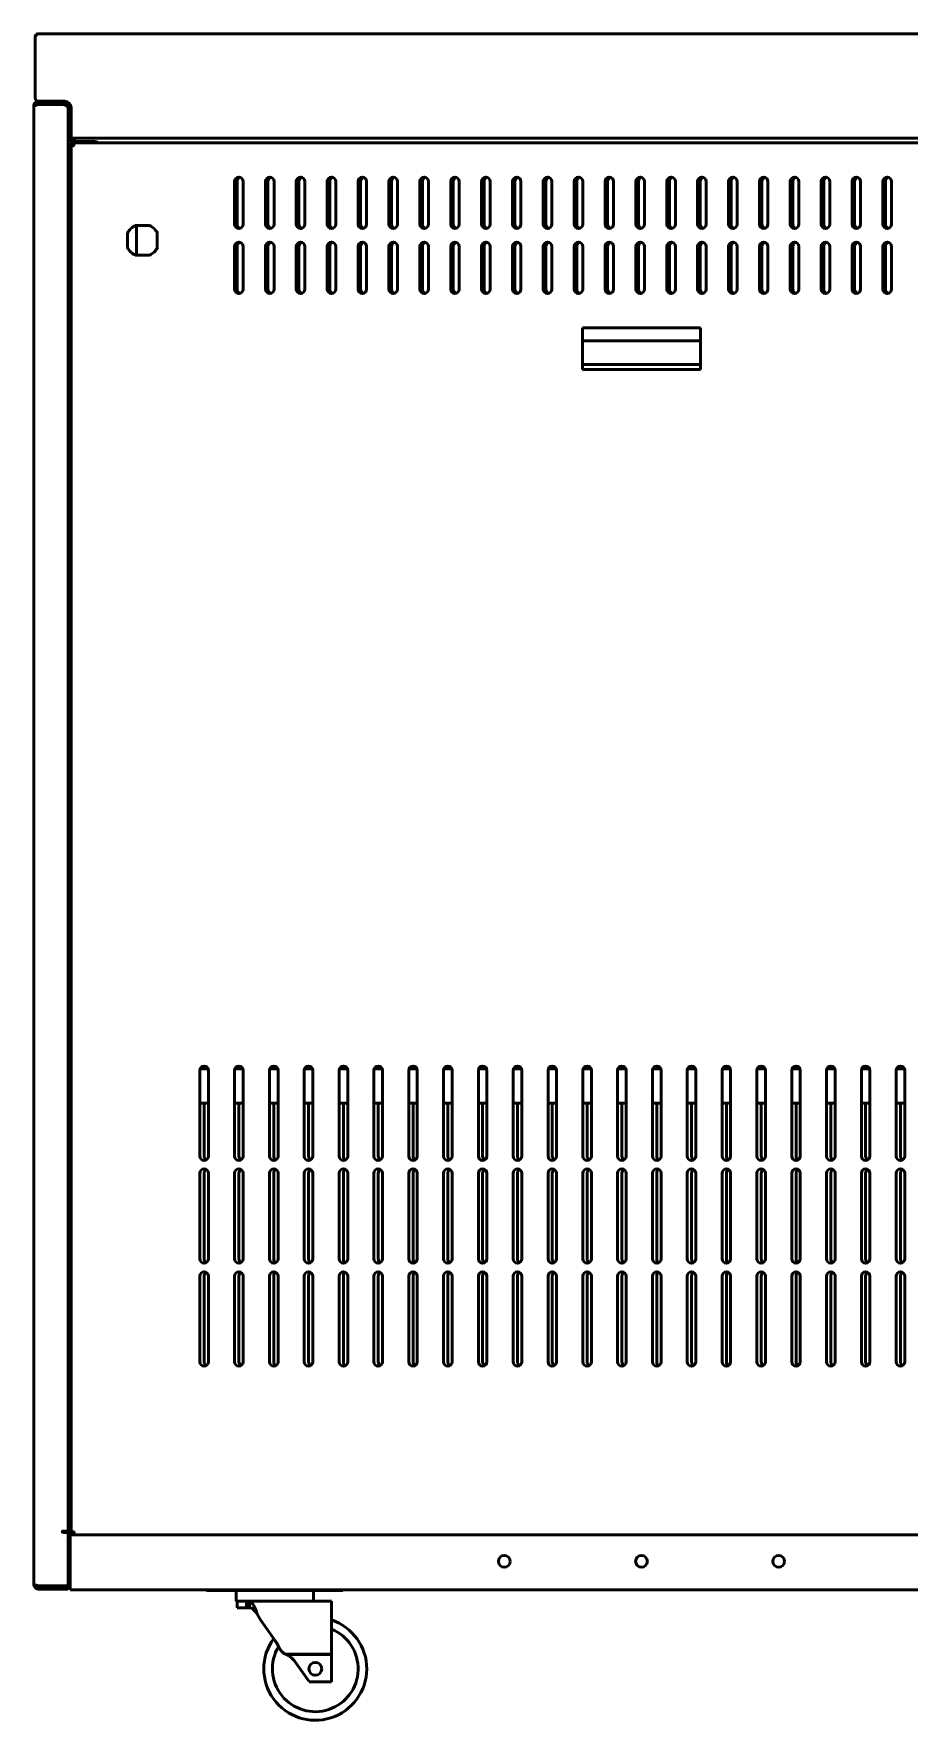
# Model space of a CAD drawing. Header units: millimetres. Extents: x 0 to 129, y 0 to 125.
# Drawn here: x 0 to 64.9, y 0 to 125 of the extents above; entities that cross this region are included whole.
import ezdxf

# ---------------------------------------------------------------- set-up
doc = ezdxf.new("R2010")
doc.units = ezdxf.units.MM
doc.layers.add('Visible (ANSI)', color=7, linetype='Continuous', lineweight=50)

msp = doc.modelspace()

# ---------------------------------------------------------------- linework, layer by layer
at = {"layer": 'Visible (ANSI)'}
for p, q in [((0.344, 125), (89.721, 125)), ((0.1, 120.241), (0.1, 124.756)), ((0, 10.098), (0, 119.616)), ((2.309, 119.997), (0.344, 119.997)), ((2.161, 119.997), (0.381, 119.997)), ((0.381, 119.806), (0.381, 119.997)), ((0.381, 119.806), (2.161, 119.806)), ((0.381, 119.755), (2.161, 119.755)), ((2.161, 119.806), (2.161, 119.997)), ((2.504, 119.616), (2.542, 119.616)), ((2.542, 119.56), (2.542, 119.616)), ((2.542, 119.56), (2.542, 14.024)), ((2.771, 117.508), (2.771, 119.534)), ((2.771, 117.264), (2.771, 117.508)), ((2.771, 117.264), (2.732, 117.264)), ((2.732, 117.074), (3.026, 117.074)), ((2.732, 117.018), (4.448, 117.018)), ((87.293, 117.264), (2.771, 117.264)), ((2.778, 116.794), (2.778, 116.916)), ((2.778, 116.916), (87.286, 116.916)), ((2.81, 116.791), (2.778, 116.791)), ((2.778, 13.865), (2.778, 116.791)), ((3.014, 116.678), (3.017, 116.675)), ((3.026, 117.142), (3.026, 117.264)), ((3.026, 117.018), (3.026, 117.142)), ((14.881, 110.879), (14.881, 114.056)), ((15.07, 110.879), (15.07, 114.056)), ((15.516, 114.056), (15.516, 110.879)), ((17.168, 110.879), (17.168, 114.056)), ((17.357, 110.879), (17.357, 114.056)), ((17.804, 114.056), (17.804, 110.879)), ((19.456, 110.879), (19.456, 114.056)), ((19.645, 110.879), (19.645, 114.056)), ((20.091, 114.056), (20.091, 110.879)), ((21.744, 110.879), (21.744, 114.056)), ((21.933, 110.879), (21.933, 114.056)), ((22.379, 114.056), (22.379, 110.879)), ((24.031, 110.879), (24.031, 114.056)), ((24.22, 110.879), (24.22, 114.056)), ((24.667, 114.056), (24.667, 110.879)), ((26.319, 110.879), (26.319, 114.056)), ((26.508, 110.879), (26.508, 114.056)), ((26.954, 114.056), (26.954, 110.879)), ((28.607, 110.879), (28.607, 114.056)), ((28.796, 110.879), (28.796, 114.056)), ((29.242, 114.056), (29.242, 110.879)), ((30.894, 110.879), (30.894, 114.056)), ((31.083, 110.879), (31.083, 114.056)), ((31.53, 114.056), (31.53, 110.879)), ((33.182, 110.879), (33.182, 114.056)), ((33.371, 110.879), (33.371, 114.056)), ((33.817, 114.056), (33.817, 110.879)), ((35.469, 110.879), (35.469, 114.056)), ((35.659, 110.879), (35.659, 114.056)), ((36.105, 114.056), (36.105, 110.879)), ((37.757, 110.879), (37.757, 114.056)), ((37.946, 110.879), (37.946, 114.056)), ((38.393, 114.056), (38.393, 110.879)), ((40.045, 110.879), (40.045, 114.056)), ((40.234, 110.879), (40.234, 114.056)), ((40.68, 114.056), (40.68, 110.879)), ((42.332, 110.879), (42.332, 114.056)), ((42.522, 110.879), (42.522, 114.056)), ((42.968, 114.056), (42.968, 110.879)), ((44.62, 110.879), (44.62, 114.056)), ((44.809, 110.879), (44.809, 114.056)), ((45.255, 114.056), (45.255, 110.879)), ((46.908, 110.879), (46.908, 114.056)), ((47.097, 110.879), (47.097, 114.056)), ((47.543, 114.056), (47.543, 110.879)), ((49.195, 110.879), (49.195, 114.056)), ((49.384, 110.879), (49.384, 114.056)), ((49.831, 114.056), (49.831, 110.879)), ((51.483, 110.879), (51.483, 114.056)), ((51.672, 110.879), (51.672, 114.056)), ((52.118, 114.056), (52.118, 110.879)), ((53.771, 110.879), (53.771, 114.056)), ((53.96, 110.879), (53.96, 114.056)), ((54.406, 114.056), (54.406, 110.879)), ((56.058, 110.879), (56.058, 114.056)), ((56.247, 110.879), (56.247, 114.056)), ((56.694, 114.056), (56.694, 110.879)), ((58.346, 110.879), (58.346, 114.056)), ((58.535, 110.879), (58.535, 114.056)), ((58.981, 114.056), (58.981, 110.879)), ((60.634, 110.879), (60.634, 114.056)), ((60.823, 110.879), (60.823, 114.056)), ((61.269, 114.056), (61.269, 110.879)), ((62.921, 110.879), (62.921, 114.056)), ((63.11, 110.879), (63.11, 114.056)), ((63.557, 114.056), (63.557, 110.879)), ((6.947, 109.158), (6.947, 110.216)), ((7.523, 110.793), (8.582, 110.793)), ((7.62, 110.793), (7.62, 108.581)), ((9.158, 110.216), (9.158, 109.158)), ((14.881, 106.061), (14.881, 109.238)), ((15.07, 106.061), (15.07, 109.238)), ((15.516, 109.238), (15.516, 106.061)), ((17.168, 106.061), (17.168, 109.238)), ((17.357, 106.061), (17.357, 109.238)), ((17.804, 109.238), (17.804, 106.061)), ((19.456, 106.061), (19.456, 109.238)), ((19.645, 106.061), (19.645, 109.238)), ((20.091, 109.238), (20.091, 106.061)), ((21.744, 106.061), (21.744, 109.238)), ((21.933, 106.061), (21.933, 109.238)), ((22.379, 109.238), (22.379, 106.061)), ((24.031, 106.061), (24.031, 109.238)), ((24.22, 106.061), (24.22, 109.238)), ((24.667, 109.238), (24.667, 106.061)), ((26.319, 106.061), (26.319, 109.238)), ((26.508, 106.061), (26.508, 109.238)), ((26.954, 109.238), (26.954, 106.061)), ((28.607, 106.061), (28.607, 109.238)), ((28.796, 106.061), (28.796, 109.238)), ((29.242, 109.238), (29.242, 106.061)), ((30.894, 106.061), (30.894, 109.238)), ((31.083, 106.061), (31.083, 109.238)), ((31.53, 109.238), (31.53, 106.061)), ((33.182, 106.061), (33.182, 109.238)), ((33.371, 106.061), (33.371, 109.238)), ((33.817, 109.238), (33.817, 106.061)), ((35.469, 106.061), (35.469, 109.238)), ((35.659, 106.061), (35.659, 109.238)), ((36.105, 109.238), (36.105, 106.061)), ((37.757, 106.061), (37.757, 109.238)), ((37.946, 106.061), (37.946, 109.238)), ((38.393, 109.238), (38.393, 106.061)), ((40.045, 106.061), (40.045, 109.238)), ((40.234, 106.061), (40.234, 109.238)), ((40.68, 109.238), (40.68, 106.061)), ((42.332, 106.061), (42.332, 109.238)), ((42.522, 106.061), (42.522, 109.238)), ((42.968, 109.238), (42.968, 106.061)), ((44.62, 106.061), (44.62, 109.238)), ((44.809, 106.061), (44.809, 109.238)), ((45.255, 109.238), (45.255, 106.061)), ((46.908, 106.061), (46.908, 109.238)), ((47.097, 106.061), (47.097, 109.238)), ((47.543, 109.238), (47.543, 106.061)), ((49.195, 106.061), (49.195, 109.238)), ((49.384, 106.061), (49.384, 109.238)), ((49.831, 109.238), (49.831, 106.061)), ((51.483, 106.061), (51.483, 109.238)), ((51.672, 106.061), (51.672, 109.238)), ((52.118, 109.238), (52.118, 106.061)), ((53.771, 106.061), (53.771, 109.238)), ((53.96, 106.061), (53.96, 109.238)), ((54.406, 109.238), (54.406, 106.061)), ((56.058, 106.061), (56.058, 109.238)), ((56.247, 106.061), (56.247, 109.238)), ((56.694, 109.238), (56.694, 106.061)), ((58.346, 106.061), (58.346, 109.238)), ((58.535, 106.061), (58.535, 109.238)), ((58.981, 109.238), (58.981, 106.061)), ((60.634, 106.061), (60.634, 109.238)), ((60.823, 106.061), (60.823, 109.238)), ((61.269, 109.238), (61.269, 106.061)), ((62.921, 106.061), (62.921, 109.238)), ((63.11, 106.061), (63.11, 109.238)), ((63.557, 109.238), (63.557, 106.061)), ((8.582, 108.581), (7.523, 108.581)), ((40.663, 100.116), (40.663, 103.214)), ((40.663, 103.214), (49.402, 103.214)), ((49.402, 103.214), (49.402, 100.116)), ((40.663, 102.236), (49.402, 102.236)), ((49.402, 100.487), (40.663, 100.487)), ((49.402, 100.116), (40.663, 100.116)), ((12.306, 41.816), (12.306, 48.171)), ((12.329, 48.289), (12.919, 48.289)), ((12.942, 48.171), (12.942, 41.816)), ((14.886, 41.816), (14.886, 48.171)), ((14.909, 48.289), (15.499, 48.289)), ((15.522, 48.171), (15.522, 41.816)), ((17.466, 41.816), (17.466, 48.171)), ((17.489, 48.289), (18.079, 48.289)), ((18.102, 48.171), (18.102, 41.816)), ((20.046, 41.816), (20.046, 48.171)), ((20.069, 48.289), (20.659, 48.289)), ((20.682, 48.171), (20.682, 41.816)), ((22.626, 41.816), (22.626, 48.171)), ((22.649, 48.289), (23.239, 48.289)), ((23.262, 48.171), (23.262, 41.816)), ((25.206, 41.816), (25.206, 48.171)), ((25.229, 48.289), (25.819, 48.289)), ((25.842, 48.171), (25.842, 41.816)), ((27.786, 41.816), (27.786, 48.171)), ((27.809, 48.289), (28.399, 48.289)), ((28.421, 48.171), (28.421, 41.816)), ((30.366, 41.816), (30.366, 48.171)), ((30.389, 48.289), (30.979, 48.289)), ((31.001, 48.171), (31.001, 41.816)), ((32.946, 41.816), (32.946, 48.171)), ((32.969, 48.289), (33.559, 48.289)), ((33.581, 48.171), (33.581, 41.816)), ((35.526, 41.816), (35.526, 48.171)), ((35.549, 48.289), (36.139, 48.289)), ((36.161, 48.171), (36.161, 41.816)), ((38.106, 41.816), (38.106, 48.171)), ((38.129, 48.289), (38.719, 48.289)), ((38.741, 48.171), (38.741, 41.816)), ((40.686, 41.816), (40.686, 48.171)), ((40.709, 48.289), (41.298, 48.289)), ((41.321, 48.171), (41.321, 41.816)), ((43.266, 41.816), (43.266, 48.171)), ((43.289, 48.289), (43.878, 48.289)), ((43.901, 48.171), (43.901, 41.816)), ((45.846, 41.816), (45.846, 48.171)), ((45.869, 48.289), (46.458, 48.289)), ((46.481, 48.171), (46.481, 41.816)), ((48.426, 41.816), (48.426, 48.171)), ((48.448, 48.289), (49.038, 48.289)), ((49.061, 48.171), (49.061, 41.816)), ((51.006, 41.816), (51.006, 48.171)), ((51.028, 48.289), (51.618, 48.289)), ((51.641, 48.171), (51.641, 41.816)), ((53.586, 41.816), (53.586, 48.171)), ((53.608, 48.289), (54.198, 48.289)), ((54.221, 48.171), (54.221, 41.816)), ((56.166, 41.816), (56.166, 48.171)), ((56.188, 48.289), (56.778, 48.289)), ((56.801, 48.171), (56.801, 41.816)), ((58.746, 41.816), (58.746, 48.171)), ((58.768, 48.289), (59.358, 48.289)), ((59.381, 48.171), (59.381, 41.816)), ((61.325, 41.816), (61.325, 48.171)), ((61.348, 48.289), (61.938, 48.289)), ((61.961, 48.171), (61.961, 41.816)), ((63.905, 41.816), (63.905, 48.171)), ((63.928, 48.289), (64.518, 48.289)), ((64.541, 48.171), (64.541, 41.816)), ((12.942, 45.747), (12.306, 45.747)), ((12.624, 41.816), (12.624, 45.747)), ((15.522, 45.747), (14.886, 45.747)), ((15.204, 41.816), (15.204, 45.747)), ((18.102, 45.747), (17.466, 45.747)), ((17.784, 41.816), (17.784, 45.747)), ((20.682, 45.747), (20.046, 45.747)), ((20.364, 41.816), (20.364, 45.747)), ((23.262, 45.747), (22.626, 45.747)), ((22.944, 41.816), (22.944, 45.747)), ((25.842, 45.747), (25.206, 45.747)), ((25.524, 41.816), (25.524, 45.747)), ((28.421, 45.747), (27.786, 45.747)), ((28.104, 41.816), (28.104, 45.747)), ((31.001, 45.747), (30.366, 45.747)), ((30.684, 41.816), (30.684, 45.747)), ((33.581, 45.747), (32.946, 45.747)), ((33.264, 41.816), (33.264, 45.747)), ((36.161, 45.747), (35.526, 45.747)), ((35.844, 41.816), (35.844, 45.747)), ((38.741, 45.747), (38.106, 45.747)), ((38.424, 41.816), (38.424, 45.747)), ((41.321, 45.747), (40.686, 45.747)), ((41.004, 41.816), (41.004, 45.747)), ((43.901, 45.747), (43.266, 45.747)), ((43.583, 41.816), (43.583, 45.747)), ((46.481, 45.747), (45.846, 45.747)), ((46.163, 41.816), (46.163, 45.747)), ((49.061, 45.747), (48.426, 45.747)), ((48.743, 41.816), (48.743, 45.747)), ((51.641, 45.747), (51.006, 45.747)), ((51.323, 41.816), (51.323, 45.747)), ((54.221, 45.747), (53.586, 45.747)), ((53.903, 41.816), (53.903, 45.747)), ((56.801, 45.747), (56.166, 45.747)), ((56.483, 41.816), (56.483, 45.747)), ((59.381, 45.747), (58.746, 45.747)), ((59.063, 41.816), (59.063, 45.747)), ((61.961, 45.747), (61.325, 45.747)), ((61.643, 41.816), (61.643, 45.747)), ((64.541, 45.747), (63.905, 45.747)), ((64.223, 41.816), (64.223, 45.747)), ((12.306, 34.191), (12.306, 40.545)), ((12.624, 34.191), (12.624, 40.545)), ((12.942, 40.545), (12.942, 34.191)), ((14.886, 34.191), (14.886, 40.545)), ((15.204, 34.191), (15.204, 40.545)), ((15.522, 40.545), (15.522, 34.191)), ((17.466, 34.191), (17.466, 40.545)), ((17.784, 34.191), (17.784, 40.545)), ((18.102, 40.545), (18.102, 34.191)), ((20.046, 34.191), (20.046, 40.545)), ((20.364, 34.191), (20.364, 40.545)), ((20.682, 40.545), (20.682, 34.191)), ((22.626, 34.191), (22.626, 40.545)), ((22.944, 34.191), (22.944, 40.545)), ((23.262, 40.545), (23.262, 34.191)), ((25.206, 34.191), (25.206, 40.545)), ((25.524, 34.191), (25.524, 40.545)), ((25.842, 40.545), (25.842, 34.191)), ((27.786, 34.191), (27.786, 40.545)), ((28.104, 34.191), (28.104, 40.545)), ((28.421, 40.545), (28.421, 34.191)), ((30.366, 34.191), (30.366, 40.545)), ((30.684, 34.191), (30.684, 40.545)), ((31.001, 40.545), (31.001, 34.191)), ((32.946, 34.191), (32.946, 40.545)), ((33.264, 34.191), (33.264, 40.545)), ((33.581, 40.545), (33.581, 34.191)), ((35.526, 34.191), (35.526, 40.545)), ((35.844, 34.191), (35.844, 40.545)), ((36.161, 40.545), (36.161, 34.191)), ((38.106, 34.191), (38.106, 40.545)), ((38.424, 34.191), (38.424, 40.545)), ((38.741, 40.545), (38.741, 34.191)), ((40.686, 34.191), (40.686, 40.545)), ((41.004, 34.191), (41.004, 40.545)), ((41.321, 40.545), (41.321, 34.191)), ((43.266, 34.191), (43.266, 40.545)), ((43.583, 34.191), (43.583, 40.545)), ((43.901, 40.545), (43.901, 34.191)), ((45.846, 34.191), (45.846, 40.545)), ((46.163, 34.191), (46.163, 40.545)), ((46.481, 40.545), (46.481, 34.191)), ((48.426, 34.191), (48.426, 40.545)), ((48.743, 34.191), (48.743, 40.545)), ((49.061, 40.545), (49.061, 34.191)), ((51.006, 34.191), (51.006, 40.545)), ((51.323, 34.191), (51.323, 40.545)), ((51.641, 40.545), (51.641, 34.191)), ((53.586, 34.191), (53.586, 40.545)), ((53.903, 34.191), (53.903, 40.545)), ((54.221, 40.545), (54.221, 34.191)), ((56.166, 34.191), (56.166, 40.545)), ((56.483, 34.191), (56.483, 40.545)), ((56.801, 40.545), (56.801, 34.191)), ((58.746, 34.191), (58.746, 40.545)), ((59.063, 34.191), (59.063, 40.545)), ((59.381, 40.545), (59.381, 34.191)), ((61.325, 34.191), (61.325, 40.545)), ((61.643, 34.191), (61.643, 40.545)), ((61.961, 40.545), (61.961, 34.191)), ((63.905, 34.191), (63.905, 40.545)), ((64.223, 34.191), (64.223, 40.545)), ((64.541, 40.545), (64.541, 34.191)), ((12.306, 26.565), (12.306, 32.92)), ((12.624, 26.565), (12.624, 32.92)), ((12.942, 32.92), (12.942, 26.565)), ((14.886, 26.565), (14.886, 32.92)), ((15.204, 26.565), (15.204, 32.92)), ((15.522, 32.92), (15.522, 26.565)), ((17.466, 26.565), (17.466, 32.92)), ((17.784, 26.565), (17.784, 32.92)), ((18.102, 32.92), (18.102, 26.565)), ((20.046, 26.565), (20.046, 32.92)), ((20.364, 26.565), (20.364, 32.92)), ((20.682, 32.92), (20.682, 26.565)), ((22.626, 26.565), (22.626, 32.92)), ((22.944, 26.565), (22.944, 32.92)), ((23.262, 32.92), (23.262, 26.565)), ((25.206, 26.565), (25.206, 32.92)), ((25.524, 26.565), (25.524, 32.92)), ((25.842, 32.92), (25.842, 26.565)), ((27.786, 26.565), (27.786, 32.92)), ((28.104, 26.565), (28.104, 32.92)), ((28.421, 32.92), (28.421, 26.565)), ((30.366, 26.565), (30.366, 32.92)), ((30.684, 26.565), (30.684, 32.92)), ((31.001, 32.92), (31.001, 26.565)), ((32.946, 26.565), (32.946, 32.92)), ((33.264, 26.565), (33.264, 32.92)), ((33.581, 32.92), (33.581, 26.565)), ((35.526, 26.565), (35.526, 32.92)), ((35.844, 26.565), (35.844, 32.92)), ((36.161, 32.92), (36.161, 26.565)), ((38.106, 26.565), (38.106, 32.92)), ((38.424, 26.565), (38.424, 32.92)), ((38.741, 32.92), (38.741, 26.565)), ((40.686, 26.565), (40.686, 32.92)), ((41.004, 26.565), (41.004, 32.92)), ((41.321, 32.92), (41.321, 26.565)), ((43.266, 26.565), (43.266, 32.92)), ((43.583, 26.565), (43.583, 32.92)), ((43.901, 32.92), (43.901, 26.565)), ((45.846, 26.565), (45.846, 32.92)), ((46.163, 26.565), (46.163, 32.92)), ((46.481, 32.92), (46.481, 26.565)), ((48.426, 26.565), (48.426, 32.92)), ((48.743, 26.565), (48.743, 32.92)), ((49.061, 32.92), (49.061, 26.565)), ((51.006, 26.565), (51.006, 32.92)), ((51.323, 26.565), (51.323, 32.92)), ((51.641, 32.92), (51.641, 26.565)), ((53.586, 26.565), (53.586, 32.92)), ((53.903, 26.565), (53.903, 32.92)), ((54.221, 32.92), (54.221, 26.565)), ((56.166, 26.565), (56.166, 32.92)), ((56.483, 26.565), (56.483, 32.92)), ((56.801, 32.92), (56.801, 26.565)), ((58.746, 26.565), (58.746, 32.92)), ((59.063, 26.565), (59.063, 32.92)), ((59.381, 32.92), (59.381, 26.565)), ((61.325, 26.565), (61.325, 32.92)), ((61.643, 26.565), (61.643, 32.92)), ((61.961, 32.92), (61.961, 26.565)), ((63.905, 26.565), (63.905, 32.92)), ((64.223, 26.565), (64.223, 32.92)), ((64.541, 32.92), (64.541, 26.565)), ((2.161, 14.024), (2.542, 14.024)), ((2.542, 13.928), (2.161, 13.928)), ((2.542, 14.024), (2.732, 14.024)), ((2.542, 13.928), (2.542, 9.958)), ((2.732, 14.024), (2.778, 14.024)), ((2.81, 13.865), (2.778, 13.865)), ((2.778, 13.863), (2.778, 13.74)), ((2.542, 13.74), (2.702, 13.74)), ((2.702, 13.55), (2.542, 13.55)), ((2.702, 13.74), (2.778, 13.74)), ((2.702, 13.74), (2.702, 13.359)), ((2.702, 10.042), (2.702, 13.359)), ((87.286, 13.74), (2.778, 13.74)), ((2.702, 10.009), (2.542, 10.009)), ((2.702, 10.042), (2.702, 9.661)), ((2.542, 9.958), (0.381, 9.958)), ((0.381, 9.907), (2.542, 9.907)), ((0.381, 9.907), (0.381, 9.717)), ((0.381, 9.717), (2.542, 9.717)), ((2.542, 9.907), (2.542, 9.717)), ((87.363, 9.661), (2.702, 9.661)), ((12.807, 9.661), (12.807, 9.612)), ((13.124, 9.612), (12.807, 9.612)), ((13.124, 9.612), (22.596, 9.612)), ((15.001, 9.612), (15.001, 8.818)), ((15.91, 8.818), (15.001, 8.818)), ((15.08, 8.818), (15.08, 8.341)), ((15.775, 8.818), (15.775, 8.341)), ((15.99, 8.818), (15.91, 8.818)), ((15.99, 8.551), (15.99, 8.818)), ((15.99, 8.818), (16.084, 8.818)), ((19.636, 8.818), (16.084, 8.818)), ((19.636, 8.818), (22.063, 8.818)), ((20.72, 9.612), (20.72, 8.818)), ((22.063, 8.818), (22.063, 7.864)), ((22.914, 9.612), (22.596, 9.612)), ((22.914, 9.661), (22.914, 9.612)), ((15.775, 8.341), (15.08, 8.341)), ((15.775, 8.341), (15.99, 8.341)), ((15.99, 8.341), (15.99, 8.551)), ((16.794, 7.438), (16.567, 7.864)), ((22.063, 7.864), (22.063, 5.862)), ((16.794, 7.45), (17.924, 5.862)), ((16.794, 7.438), (16.794, 7.45)), ((22.063, 5.862), (22.063, 4.91)), ((18.69, 4.884), (18.69, 4.91)), ((18.69, 4.91), (22.063, 4.91)), ((22.063, 4.884), (18.69, 4.884)), ((19.299, 4.432), (20.409, 2.872)), ((22.063, 4.884), (22.063, 4.91)), ((22.063, 4.432), (22.063, 4.884)), ((22.063, 4.432), (22.063, 2.86)), ((20.409, 2.872), (20.409, 2.86)), ((22.063, 2.86), (20.409, 2.86))]:
    msp.add_line(p, q, dxfattribs=at)
for centre, radius in [((34.865, 11.779), 0.437), ((45.032, 11.779), 0.437), ((55.2, 11.779), 0.437), ((20.862, 3.813), 0.477)]:
    msp.add_circle(centre, radius, dxfattribs=at)
for centre, radius, start, end in [((0.344, 120.241), 0.244, 180, 270), ((2.309, 119.534), 0.463, 0, 90), ((2.732, 117.455), 0.191, 180, 270), ((2.732, 117.455), 0.381, 263.15313, 270), ((4.448, 116.383), 0.635, 57.06662, 90), ((15.198, 114.056), 0.318, 0, 180), ((15.387, 114.056), 0.318, 107.31664, 180), ((17.486, 114.056), 0.318, 0, 180), ((17.675, 114.056), 0.318, 107.31664, 180), ((19.774, 114.056), 0.318, 0, 180), ((19.963, 114.056), 0.318, 107.31664, 180), ((22.061, 114.056), 0.318, 0, 180), ((22.25, 114.056), 0.318, 107.31664, 180), ((24.349, 114.056), 0.318, 0, 180), ((24.538, 114.056), 0.318, 107.31664, 180), ((26.637, 114.056), 0.318, 0, 180), ((26.826, 114.056), 0.318, 107.31664, 180), ((28.924, 114.056), 0.318, 0, 180), ((29.113, 114.056), 0.318, 107.31664, 180), ((31.212, 114.056), 0.318, 0, 180), ((31.401, 114.056), 0.318, 107.31664, 180), ((33.5, 114.056), 0.318, 0, 180), ((33.689, 114.056), 0.318, 107.31664, 180), ((35.787, 114.056), 0.318, 0, 180), ((35.976, 114.056), 0.318, 107.31664, 180), ((38.075, 114.056), 0.318, 0, 180), ((38.264, 114.056), 0.318, 107.31664, 180), ((40.362, 114.056), 0.318, 0, 180), ((40.552, 114.056), 0.318, 107.31664, 180), ((42.65, 114.056), 0.318, 0, 180), ((42.839, 114.056), 0.318, 107.31664, 180), ((44.938, 114.056), 0.318, 0, 180), ((45.127, 114.056), 0.318, 107.31664, 180), ((47.225, 114.056), 0.318, 0, 180), ((47.415, 114.056), 0.318, 107.31664, 180), ((49.513, 114.056), 0.318, 0, 180), ((49.702, 114.056), 0.318, 107.31664, 180), ((51.801, 114.056), 0.318, 0, 180), ((51.99, 114.056), 0.318, 107.31664, 180), ((54.088, 114.056), 0.318, 0, 180), ((54.277, 114.056), 0.318, 107.31664, 180), ((56.376, 114.056), 0.318, 0, 180), ((56.565, 114.056), 0.318, 107.31664, 180), ((58.664, 114.056), 0.318, 0, 180), ((58.853, 114.056), 0.318, 107.31664, 180), ((60.951, 114.056), 0.318, 0, 180), ((61.14, 114.056), 0.318, 107.31664, 180), ((63.239, 114.056), 0.318, 0, 180), ((63.428, 114.056), 0.318, 107.31664, 180), ((8.053, 109.687), 1.226, 115.57351, 154.42876), ((8.053, 109.687), 1.226, 25.57124, 64.42649), ((15.198, 110.879), 0.318, 180, 0), ((15.387, 110.879), 0.318, 180, 252.68336), ((17.486, 110.879), 0.318, 180, 0), ((17.675, 110.879), 0.318, 180, 252.68336), ((19.774, 110.879), 0.318, 180, 0), ((19.963, 110.879), 0.318, 180, 252.68336), ((22.061, 110.879), 0.318, 180, 0), ((22.25, 110.879), 0.318, 180, 252.68336), ((24.349, 110.879), 0.318, 180, 0), ((24.538, 110.879), 0.318, 180, 252.68336), ((26.637, 110.879), 0.318, 180, 0), ((26.826, 110.879), 0.318, 180, 252.68336), ((28.924, 110.879), 0.318, 180, 0), ((29.113, 110.879), 0.318, 180, 252.68336), ((31.212, 110.879), 0.318, 180, 0), ((31.401, 110.879), 0.318, 180, 252.68336), ((33.5, 110.879), 0.318, 180, 0), ((33.689, 110.879), 0.318, 180, 252.68336), ((35.787, 110.879), 0.318, 180, 0), ((35.976, 110.879), 0.318, 180, 252.68336), ((38.075, 110.879), 0.318, 180, 0), ((38.264, 110.879), 0.318, 180, 252.68336), ((40.362, 110.879), 0.318, 180, 0), ((40.552, 110.879), 0.318, 180, 252.68336), ((42.65, 110.879), 0.318, 180, 0), ((42.839, 110.879), 0.318, 180, 252.68336), ((44.938, 110.879), 0.318, 180, 0), ((45.127, 110.879), 0.318, 180, 252.68336), ((47.225, 110.879), 0.318, 180, 0), ((47.415, 110.879), 0.318, 180, 252.68336), ((49.513, 110.879), 0.318, 180, 0), ((49.702, 110.879), 0.318, 180, 252.68336), ((51.801, 110.879), 0.318, 180, 0), ((51.99, 110.879), 0.318, 180, 252.68336), ((54.088, 110.879), 0.318, 180, 0), ((54.277, 110.879), 0.318, 180, 252.68336), ((56.376, 110.879), 0.318, 180, 0), ((56.565, 110.879), 0.318, 180, 252.68336), ((58.664, 110.879), 0.318, 180, 0), ((58.853, 110.879), 0.318, 180, 252.68336), ((60.951, 110.879), 0.318, 180, 0), ((61.14, 110.879), 0.318, 180, 252.68336), ((63.239, 110.879), 0.318, 180, 0), ((63.428, 110.879), 0.318, 180, 252.68336), ((8.053, 109.687), 1.226, 205.57121, 244.42877), ((8.053, 109.687), 1.226, 295.57123, 334.42879), ((15.198, 109.238), 0.318, 0, 180), ((15.387, 109.238), 0.318, 107.31664, 180), ((17.486, 109.238), 0.318, 0, 180), ((17.675, 109.238), 0.318, 107.31664, 180), ((19.774, 109.238), 0.318, 0, 180), ((19.963, 109.238), 0.318, 107.31664, 180), ((22.061, 109.238), 0.318, 0, 180), ((22.25, 109.238), 0.318, 107.31664, 180), ((24.349, 109.238), 0.318, 0, 180), ((24.538, 109.238), 0.318, 107.31664, 180), ((26.637, 109.238), 0.318, 0, 180), ((26.826, 109.238), 0.318, 107.31664, 180), ((28.924, 109.238), 0.318, 0, 180), ((29.113, 109.238), 0.318, 107.31664, 180), ((31.212, 109.238), 0.318, 0, 180), ((31.401, 109.238), 0.318, 107.31664, 180), ((33.5, 109.238), 0.318, 0, 180), ((33.689, 109.238), 0.318, 107.31664, 180), ((35.787, 109.238), 0.318, 0, 180), ((35.976, 109.238), 0.318, 107.31664, 180), ((38.075, 109.238), 0.318, 0, 180), ((38.264, 109.238), 0.318, 107.31664, 180), ((40.362, 109.238), 0.318, 0, 180), ((40.552, 109.238), 0.318, 107.31664, 180), ((42.65, 109.238), 0.318, 0, 180), ((42.839, 109.238), 0.318, 107.31664, 180), ((44.938, 109.238), 0.318, 0, 180), ((45.127, 109.238), 0.318, 107.31664, 180), ((47.225, 109.238), 0.318, 0, 180), ((47.415, 109.238), 0.318, 107.31664, 180), ((49.513, 109.238), 0.318, 0, 180), ((49.702, 109.238), 0.318, 107.31664, 180), ((51.801, 109.238), 0.318, 0, 180), ((51.99, 109.238), 0.318, 107.31664, 180), ((54.088, 109.238), 0.318, 0, 180), ((54.277, 109.238), 0.318, 107.31664, 180), ((56.376, 109.238), 0.318, 0, 180), ((56.565, 109.238), 0.318, 107.31664, 180), ((58.664, 109.238), 0.318, 0, 180), ((58.853, 109.238), 0.318, 107.31664, 180), ((60.951, 109.238), 0.318, 0, 180), ((61.14, 109.238), 0.318, 107.31664, 180), ((63.239, 109.238), 0.318, 0, 180), ((63.428, 109.238), 0.318, 107.31664, 180), ((15.198, 106.061), 0.318, 180, 0), ((15.387, 106.061), 0.318, 180, 252.68336), ((17.486, 106.061), 0.318, 180, 0), ((17.675, 106.061), 0.318, 180, 252.68336), ((19.774, 106.061), 0.318, 180, 0), ((19.963, 106.061), 0.318, 180, 252.68336), ((22.061, 106.061), 0.318, 180, 0), ((22.25, 106.061), 0.318, 180, 252.68336), ((24.349, 106.061), 0.318, 180, 0), ((24.538, 106.061), 0.318, 180, 252.68336), ((26.637, 106.061), 0.318, 180, 0), ((26.826, 106.061), 0.318, 180, 252.68336), ((28.924, 106.061), 0.318, 180, 0), ((29.113, 106.061), 0.318, 180, 252.68336), ((31.212, 106.061), 0.318, 180, 0), ((31.401, 106.061), 0.318, 180, 252.68336), ((33.5, 106.061), 0.318, 180, 0), ((33.689, 106.061), 0.318, 180, 252.68336), ((35.787, 106.061), 0.318, 180, 0), ((35.976, 106.061), 0.318, 180, 252.68336), ((38.075, 106.061), 0.318, 180, 0), ((38.264, 106.061), 0.318, 180, 252.68336), ((40.362, 106.061), 0.318, 180, 0), ((40.552, 106.061), 0.318, 180, 252.68336), ((42.65, 106.061), 0.318, 180, 0), ((42.839, 106.061), 0.318, 180, 252.68336), ((44.938, 106.061), 0.318, 180, 0), ((45.127, 106.061), 0.318, 180, 252.68336), ((47.225, 106.061), 0.318, 180, 0), ((47.415, 106.061), 0.318, 180, 252.68336), ((49.513, 106.061), 0.318, 180, 0), ((49.702, 106.061), 0.318, 180, 252.68336), ((51.801, 106.061), 0.318, 180, 0), ((51.99, 106.061), 0.318, 180, 252.68336), ((54.088, 106.061), 0.318, 180, 0), ((54.277, 106.061), 0.318, 180, 252.68336), ((56.376, 106.061), 0.318, 180, 0), ((56.565, 106.061), 0.318, 180, 252.68336), ((58.664, 106.061), 0.318, 180, 0), ((58.853, 106.061), 0.318, 180, 252.68336), ((60.951, 106.061), 0.318, 180, 0), ((61.14, 106.061), 0.318, 180, 252.68336), ((63.239, 106.061), 0.318, 180, 0), ((63.428, 106.061), 0.318, 180, 252.68336), ((12.624, 48.171), 0.318, 0, 180), ((12.942, 48.171), 0.318, 120, 158.16098), ((15.204, 48.171), 0.318, 0, 180), ((15.522, 48.171), 0.318, 120, 158.16098), ((17.784, 48.171), 0.318, 0, 180), ((18.102, 48.171), 0.318, 120, 158.16098), ((20.364, 48.171), 0.318, 0, 180), ((20.682, 48.171), 0.318, 120, 158.16098), ((22.944, 48.171), 0.318, 0, 180), ((23.262, 48.171), 0.318, 120, 158.16098), ((25.524, 48.171), 0.318, 0, 180), ((25.842, 48.171), 0.318, 120, 158.16098), ((28.104, 48.171), 0.318, 0, 180), ((28.421, 48.171), 0.318, 120, 158.16098), ((30.684, 48.171), 0.318, 0, 180), ((31.001, 48.171), 0.318, 120, 158.16098), ((33.264, 48.171), 0.318, 0, 180), ((33.581, 48.171), 0.318, 120, 158.16098), ((35.844, 48.171), 0.318, 0, 180), ((36.161, 48.171), 0.318, 120, 158.16098), ((38.424, 48.171), 0.318, 0, 180), ((38.741, 48.171), 0.318, 120, 158.16098), ((41.004, 48.171), 0.318, 0, 180), ((41.321, 48.171), 0.318, 120, 158.16098), ((43.583, 48.171), 0.318, 0, 180), ((43.901, 48.171), 0.318, 120, 158.16098), ((46.163, 48.171), 0.318, 0, 180), ((46.481, 48.171), 0.318, 120, 158.16098), ((48.743, 48.171), 0.318, 0, 180), ((49.061, 48.171), 0.318, 120, 158.16098), ((51.323, 48.171), 0.318, 0, 180), ((51.641, 48.171), 0.318, 120, 158.16098), ((53.903, 48.171), 0.318, 0, 180), ((54.221, 48.171), 0.318, 120, 158.16098), ((56.483, 48.171), 0.318, 0, 180), ((56.801, 48.171), 0.318, 120, 158.16098), ((59.063, 48.171), 0.318, 0, 180), ((59.381, 48.171), 0.318, 120, 158.16098), ((61.643, 48.171), 0.318, 0, 180), ((61.961, 48.171), 0.318, 120, 158.16098), ((64.223, 48.171), 0.318, 0, 180), ((64.541, 48.171), 0.318, 120, 158.16098), ((12.624, 41.816), 0.318, 180, 0), ((12.942, 41.816), 0.318, 180, 240), ((15.204, 41.816), 0.318, 180, 0), ((15.522, 41.816), 0.318, 180, 240), ((17.784, 41.816), 0.318, 180, 0), ((18.102, 41.816), 0.318, 180, 240), ((20.364, 41.816), 0.318, 180, 0), ((20.682, 41.816), 0.318, 180, 240), ((22.944, 41.816), 0.318, 180, 0), ((23.262, 41.816), 0.318, 180, 240), ((25.524, 41.816), 0.318, 180, 0), ((25.842, 41.816), 0.318, 180, 240), ((28.104, 41.816), 0.318, 180, 0), ((28.421, 41.816), 0.318, 180, 240), ((30.684, 41.816), 0.318, 180, 0), ((31.001, 41.816), 0.318, 180, 240), ((33.264, 41.816), 0.318, 180, 0), ((33.581, 41.816), 0.318, 180, 240), ((35.844, 41.816), 0.318, 180, 0), ((36.161, 41.816), 0.318, 180, 240), ((38.424, 41.816), 0.318, 180, 0), ((38.741, 41.816), 0.318, 180, 240), ((41.004, 41.816), 0.318, 180, 0), ((41.321, 41.816), 0.318, 180, 240), ((43.583, 41.816), 0.318, 180, 0), ((43.901, 41.816), 0.318, 180, 240), ((46.163, 41.816), 0.318, 180, 0), ((46.481, 41.816), 0.318, 180, 240), ((48.743, 41.816), 0.318, 180, 0), ((49.061, 41.816), 0.318, 180, 240), ((51.323, 41.816), 0.318, 180, 0), ((51.641, 41.816), 0.318, 180, 240), ((53.903, 41.816), 0.318, 180, 0), ((54.221, 41.816), 0.318, 180, 240), ((56.483, 41.816), 0.318, 180, 0), ((56.801, 41.816), 0.318, 180, 240), ((59.063, 41.816), 0.318, 180, 0), ((59.381, 41.816), 0.318, 180, 240), ((61.643, 41.816), 0.318, 180, 0), ((61.961, 41.816), 0.318, 180, 240), ((64.223, 41.816), 0.318, 180, 0), ((64.541, 41.816), 0.318, 180, 240), ((12.624, 40.545), 0.318, 0, 180), ((12.942, 40.545), 0.318, 120, 180), ((15.204, 40.545), 0.318, 0, 180), ((15.522, 40.545), 0.318, 120, 180), ((17.784, 40.545), 0.318, 0, 180), ((18.102, 40.545), 0.318, 120, 180), ((20.364, 40.545), 0.318, 0, 180), ((20.682, 40.545), 0.318, 120, 180), ((22.944, 40.545), 0.318, 0, 180), ((23.262, 40.545), 0.318, 120, 180), ((25.524, 40.545), 0.318, 0, 180), ((25.842, 40.545), 0.318, 120, 180), ((28.104, 40.545), 0.318, 0, 180), ((28.421, 40.545), 0.318, 120, 180), ((30.684, 40.545), 0.318, 0, 180), ((31.001, 40.545), 0.318, 120, 180), ((33.264, 40.545), 0.318, 0, 180), ((33.581, 40.545), 0.318, 120, 180), ((35.844, 40.545), 0.318, 0, 180), ((36.161, 40.545), 0.318, 120, 180), ((38.424, 40.545), 0.318, 0, 180), ((38.741, 40.545), 0.318, 120, 180), ((41.004, 40.545), 0.318, 0, 180), ((41.321, 40.545), 0.318, 120, 180), ((43.583, 40.545), 0.318, 0, 180), ((43.901, 40.545), 0.318, 120, 180), ((46.163, 40.545), 0.318, 0, 180), ((46.481, 40.545), 0.318, 120, 180), ((48.743, 40.545), 0.318, 0, 180), ((49.061, 40.545), 0.318, 120, 180), ((51.323, 40.545), 0.318, 0, 180), ((51.641, 40.545), 0.318, 120, 180), ((53.903, 40.545), 0.318, 0, 180), ((54.221, 40.545), 0.318, 120, 180), ((56.483, 40.545), 0.318, 0, 180), ((56.801, 40.545), 0.318, 120, 180), ((59.063, 40.545), 0.318, 0, 180), ((59.381, 40.545), 0.318, 120, 180), ((61.643, 40.545), 0.318, 0, 180), ((61.961, 40.545), 0.318, 120, 180), ((64.223, 40.545), 0.318, 0, 180), ((64.541, 40.545), 0.318, 120, 180), ((12.624, 34.191), 0.318, 180, 0), ((12.942, 34.191), 0.318, 180, 240), ((15.204, 34.191), 0.318, 180, 0), ((15.522, 34.191), 0.318, 180, 240), ((17.784, 34.191), 0.318, 180, 0), ((18.102, 34.191), 0.318, 180, 240), ((20.364, 34.191), 0.318, 180, 0), ((20.682, 34.191), 0.318, 180, 240), ((22.944, 34.191), 0.318, 180, 0), ((23.262, 34.191), 0.318, 180, 240), ((25.524, 34.191), 0.318, 180, 0), ((25.842, 34.191), 0.318, 180, 240), ((28.104, 34.191), 0.318, 180, 0), ((28.421, 34.191), 0.318, 180, 240), ((30.684, 34.191), 0.318, 180, 0), ((31.001, 34.191), 0.318, 180, 240), ((33.264, 34.191), 0.318, 180, 0), ((33.581, 34.191), 0.318, 180, 240), ((35.844, 34.191), 0.318, 180, 0), ((36.161, 34.191), 0.318, 180, 240), ((38.424, 34.191), 0.318, 180, 0), ((38.741, 34.191), 0.318, 180, 240), ((41.004, 34.191), 0.318, 180, 0), ((41.321, 34.191), 0.318, 180, 240), ((43.583, 34.191), 0.318, 180, 0), ((43.901, 34.191), 0.318, 180, 240), ((46.163, 34.191), 0.318, 180, 0), ((46.481, 34.191), 0.318, 180, 240), ((48.743, 34.191), 0.318, 180, 0), ((49.061, 34.191), 0.318, 180, 240), ((51.323, 34.191), 0.318, 180, 0), ((51.641, 34.191), 0.318, 180, 240), ((53.903, 34.191), 0.318, 180, 0), ((54.221, 34.191), 0.318, 180, 240), ((56.483, 34.191), 0.318, 180, 0), ((56.801, 34.191), 0.318, 180, 240), ((59.063, 34.191), 0.318, 180, 0), ((59.381, 34.191), 0.318, 180, 240), ((61.643, 34.191), 0.318, 180, 0), ((61.961, 34.191), 0.318, 180, 240), ((64.223, 34.191), 0.318, 180, 0), ((64.541, 34.191), 0.318, 180, 240), ((12.624, 32.92), 0.318, 0, 180), ((12.942, 32.92), 0.318, 120, 180), ((15.204, 32.92), 0.318, 0, 180), ((15.522, 32.92), 0.318, 120, 180), ((17.784, 32.92), 0.318, 0, 180), ((18.102, 32.92), 0.318, 120, 180), ((20.364, 32.92), 0.318, 0, 180), ((20.682, 32.92), 0.318, 120, 180), ((22.944, 32.92), 0.318, 0, 180), ((23.262, 32.92), 0.318, 120, 180), ((25.524, 32.92), 0.318, 0, 180), ((25.842, 32.92), 0.318, 120, 180), ((28.104, 32.92), 0.318, 0, 180), ((28.421, 32.92), 0.318, 120, 180), ((30.684, 32.92), 0.318, 0, 180), ((31.001, 32.92), 0.318, 120, 180), ((33.264, 32.92), 0.318, 0, 180), ((33.581, 32.92), 0.318, 120, 180), ((35.844, 32.92), 0.318, 0, 180), ((36.161, 32.92), 0.318, 120, 180), ((38.424, 32.92), 0.318, 0, 180), ((38.741, 32.92), 0.318, 120, 180), ((41.004, 32.92), 0.318, 0, 180), ((41.321, 32.92), 0.318, 120, 180), ((43.583, 32.92), 0.318, 0, 180), ((43.901, 32.92), 0.318, 120, 180), ((46.163, 32.92), 0.318, 0, 180), ((46.481, 32.92), 0.318, 120, 180), ((48.743, 32.92), 0.318, 0, 180), ((49.061, 32.92), 0.318, 120, 180), ((51.323, 32.92), 0.318, 0, 180), ((51.641, 32.92), 0.318, 120, 180), ((53.903, 32.92), 0.318, 0, 180), ((54.221, 32.92), 0.318, 120, 180), ((56.483, 32.92), 0.318, 0, 180), ((56.801, 32.92), 0.318, 120, 180), ((59.063, 32.92), 0.318, 0, 180), ((59.381, 32.92), 0.318, 120, 180), ((61.643, 32.92), 0.318, 0, 180), ((61.961, 32.92), 0.318, 120, 180), ((64.223, 32.92), 0.318, 0, 180), ((64.541, 32.92), 0.318, 120, 180), ((12.624, 26.565), 0.318, 180, 0), ((12.942, 26.565), 0.318, 180, 240), ((15.204, 26.565), 0.318, 180, 0), ((15.522, 26.565), 0.318, 180, 240), ((17.784, 26.565), 0.318, 180, 0), ((18.102, 26.565), 0.318, 180, 240), ((20.364, 26.565), 0.318, 180, 0), ((20.682, 26.565), 0.318, 180, 240), ((22.944, 26.565), 0.318, 180, 0), ((23.262, 26.565), 0.318, 180, 240), ((25.524, 26.565), 0.318, 180, 0), ((25.842, 26.565), 0.318, 180, 240), ((28.104, 26.565), 0.318, 180, 0), ((28.421, 26.565), 0.318, 180, 240), ((30.684, 26.565), 0.318, 180, 0), ((31.001, 26.565), 0.318, 180, 240), ((33.264, 26.565), 0.318, 180, 0), ((33.581, 26.565), 0.318, 180, 240), ((35.844, 26.565), 0.318, 180, 0), ((36.161, 26.565), 0.318, 180, 240), ((38.424, 26.565), 0.318, 180, 0), ((38.741, 26.565), 0.318, 180, 240), ((41.004, 26.565), 0.318, 180, 0), ((41.321, 26.565), 0.318, 180, 240), ((43.583, 26.565), 0.318, 180, 0), ((43.901, 26.565), 0.318, 180, 240), ((46.163, 26.565), 0.318, 180, 0), ((46.481, 26.565), 0.318, 180, 240), ((48.743, 26.565), 0.318, 180, 0), ((49.061, 26.565), 0.318, 180, 240), ((51.323, 26.565), 0.318, 180, 0), ((51.641, 26.565), 0.318, 180, 240), ((53.903, 26.565), 0.318, 180, 0), ((54.221, 26.565), 0.318, 180, 240), ((56.483, 26.565), 0.318, 180, 0), ((56.801, 26.565), 0.318, 180, 240), ((59.063, 26.565), 0.318, 180, 0), ((59.381, 26.565), 0.318, 180, 240), ((61.643, 26.565), 0.318, 180, 0), ((61.961, 26.565), 0.318, 180, 240), ((64.223, 26.565), 0.318, 180, 0), ((64.541, 26.565), 0.318, 180, 240), ((2.161, 13.976), 0.0477, 90, 270), ((20.862, 3.813), 3.813, 143.87863, 71.64156), ((20.862, 3.813), 3.177, 148.94097, 67.79307)]:
    msp.add_arc(centre, radius, start, end, dxfattribs=at)
for points, knots in [([(0.344, 125), (0.256, 125), (0.17, 124.949), (0.129, 124.871), (0.11, 124.836), (0.1, 124.796), (0.1, 124.756)], [0, 0, 0, 0, 1.0809053, 1.0809053, 1.0809053, 1.5707963, 1.5707963, 1.5707963, 1.5707963]), ([(0.1, 124.756), (0.156, 124.844), (0.212, 124.93), (0.268, 124.972), (0.293, 124.991), (0.319, 125), (0.344, 125)], [0, 0, 0, 0, 1.0809053, 1.0809053, 1.0809053, 1.5707963, 1.5707963, 1.5707963, 1.5707963]), ([(0.381, 119.997), (0.258, 119.997), (0.137, 119.933), (0.067, 119.832), (0.024, 119.769), (0, 119.692), (0, 119.616)], [0, 0, 0, 0, 0.9667911, 0.9667911, 0.9667911, 1.5707963, 1.5707963, 1.5707963, 1.5707963]), ([(0, 119.616), (0, 119.644), (0.064, 119.673), (0.165, 119.702), (0.228, 119.72), (0.305, 119.737), (0.381, 119.755)], [0, 0, 0, 0, 0.9667911, 0.9667911, 0.9667911, 1.5707963, 1.5707963, 1.5707963, 1.5707963]), ([(0.22, 119.716), (0.24, 119.748), (0.269, 119.774), (0.303, 119.79), (0.328, 119.801), (0.355, 119.806), (0.381, 119.806)], [0.5570811, 0.5570811, 0.5570811, 0.5570811, 1.1497149, 1.1497149, 1.1497149, 1.5707963, 1.5707963, 1.5707963, 1.5707963]), ([(2.542, 119.616), (2.542, 119.738), (2.478, 119.86), (2.377, 119.929), (2.314, 119.973), (2.237, 119.997), (2.161, 119.997)], [0, 0, 0, 0, 0.9667911, 0.9667911, 0.9667911, 1.5707963, 1.5707963, 1.5707963, 1.5707963]), ([(2.161, 119.755), (2.283, 119.715), (2.405, 119.675), (2.474, 119.635), (2.518, 119.61), (2.542, 119.585), (2.542, 119.56)], [0, 0, 0, 0, 0.9667911, 0.9667911, 0.9667911, 1.5707963, 1.5707963, 1.5707963, 1.5707963]), ([(2.542, 117.399), (2.542, 117.306), (2.588, 117.213), (2.655, 117.12), (2.679, 117.086), (2.706, 117.052), (2.732, 117.018)], [0, 0, 0, 0, 1.1497149, 1.1497149, 1.1497149, 1.5707963, 1.5707963, 1.5707963, 1.5707963]), ([(3.022, 116.672), (2.966, 116.76), (2.91, 116.846), (2.854, 116.887), (2.829, 116.906), (2.804, 116.916), (2.778, 116.916)], [0, 0, 0, 0, 1.0809053, 1.0809053, 1.0809053, 1.5707963, 1.5707963, 1.5707963, 1.5707963]), ([(3.022, 116.672), (2.956, 116.724), (2.889, 116.774), (2.823, 116.789), (2.808, 116.792), (2.793, 116.794), (2.778, 116.794)], [0, 0, 0, 0, 1.2854203, 1.2854203, 1.2854203, 1.5707963, 1.5707963, 1.5707963, 1.5707963]), ([(2.778, 116.791), (2.778, 116.764), (2.83, 116.737), (2.907, 116.709), (2.943, 116.697), (2.982, 116.684), (3.022, 116.672)], [0, 0, 0, 0, 1.0809053, 1.0809053, 1.0809053, 1.5707963, 1.5707963, 1.5707963, 1.5707963]), ([(2.778, 13.74), (2.834, 13.74), (2.89, 13.792), (2.946, 13.87), (2.972, 13.905), (2.997, 13.945), (3.022, 13.985)], [0, 0, 0, 0, 1.0809053, 1.0809053, 1.0809053, 1.5707963, 1.5707963, 1.5707963, 1.5707963]), ([(3.022, 13.985), (2.956, 13.932), (2.889, 13.882), (2.823, 13.867), (2.808, 13.864), (2.793, 13.863), (2.778, 13.863)], [0, 0, 0, 0, 1.2854203, 1.2854203, 1.2854203, 1.5707963, 1.5707963, 1.5707963, 1.5707963]), ([(3.022, 13.985), (2.934, 13.957), (2.848, 13.93), (2.807, 13.902), (2.788, 13.89), (2.778, 13.877), (2.778, 13.865)], [0, 0, 0, 0, 1.0809053, 1.0809053, 1.0809053, 1.5707963, 1.5707963, 1.5707963, 1.5707963]), ([(0, 10.098), (0, 9.975), (0.064, 9.854), (0.165, 9.784), (0.228, 9.741), (0.305, 9.717), (0.381, 9.717)], [0, 0, 0, 0, 0.9667911, 0.9667911, 0.9667911, 1.5707963, 1.5707963, 1.5707963, 1.5707963]), ([(0.381, 9.958), (0.258, 9.987), (0.137, 10.016), (0.067, 10.044), (0.024, 10.062), (0, 10.08), (0, 10.098)], [0, 0, 0, 0, 0.9667911, 0.9667911, 0.9667911, 1.5707963, 1.5707963, 1.5707963, 1.5707963]), ([(0.22, 9.998), (0.24, 9.966), (0.269, 9.939), (0.303, 9.924), (0.328, 9.913), (0.355, 9.907), (0.381, 9.907)], [0.5570811, 0.5570811, 0.5570811, 0.5570811, 1.1497149, 1.1497149, 1.1497149, 1.5707963, 1.5707963, 1.5707963, 1.5707963]), ([(15.99, 8.818), (16.016, 8.818), (16.041, 8.811), (16.118, 8.769), (16.169, 8.715), (16.271, 8.559), (16.322, 8.459), (16.405, 8.272), (16.437, 8.194), (16.486, 8.072), (16.502, 8.031), (16.534, 7.948), (16.55, 7.906), (16.567, 7.864)], [0, 0, 0, 0, 0.21324, 0.21324, 0.6407008, 0.6407008, 1.0681406, 1.0681406, 1.3377166, 1.3377166, 1.4723556, 1.4723556, 1.6069993, 1.6069993, 1.6069993, 1.6069993]), ([(16.567, 7.864), (16.552, 7.884), (16.536, 7.903), (16.491, 7.962), (16.461, 8), (16.371, 8.109), (16.311, 8.174), (16.207, 8.263), (16.164, 8.292), (16.099, 8.321), (16.077, 8.329), (16.034, 8.339), (16.012, 8.341), (15.99, 8.341)], [0, 0, 0, 0, 0.07390254, 0.07390254, 0.22178749, 0.22178749, 0.51868597, 0.51868597, 0.73283098, 0.73283098, 0.83969274, 0.83969274, 0.94655649, 0.94655649, 0.94655649, 0.94655649]), ([(17.924, 5.862), (17.959, 5.792), (17.995, 5.723), (18.066, 5.587), (18.102, 5.521), (18.209, 5.331), (18.279, 5.219), (18.407, 5.059), (18.464, 5.003), (18.549, 4.947), (18.577, 4.932), (18.634, 4.913), (18.662, 4.908), (18.69, 4.908)], [0, 0, 0, 0, 0.2343897, 0.2343897, 0.4686894, 0.4686894, 0.9386633, 0.9386633, 1.3118379, 1.3118379, 1.4980725, 1.4980725, 1.6843123, 1.6843123, 1.6843123, 1.6843123]), ([(18.69, 4.884), (18.736, 4.87), (18.781, 4.85), (18.905, 4.781), (18.984, 4.722), (19.102, 4.62), (19.142, 4.584), (19.221, 4.509), (19.26, 4.47), (19.299, 4.432)], [0, 0, 0, 0, 0.19026398, 0.19026398, 0.52232028, 0.52232028, 0.68774568, 0.68774568, 0.85317179, 0.85317179, 0.85317179, 0.85317179])]:
    msp.add_open_spline(points, degree=3, knots=knots, dxfattribs=at)
for points in [[(2.161, 119.806), (2.232, 119.806), (2.302, 119.762), (2.333, 119.697)], [(3.022, 116.672), (2.983, 116.696), (2.945, 116.721), (2.922, 116.745)], [(3.022, 13.985), (2.983, 13.96), (2.945, 13.936), (2.922, 13.911)]]:
    msp.add_open_spline(points, degree=3, dxfattribs=at)

doc.saveas('drawing.dxf')
